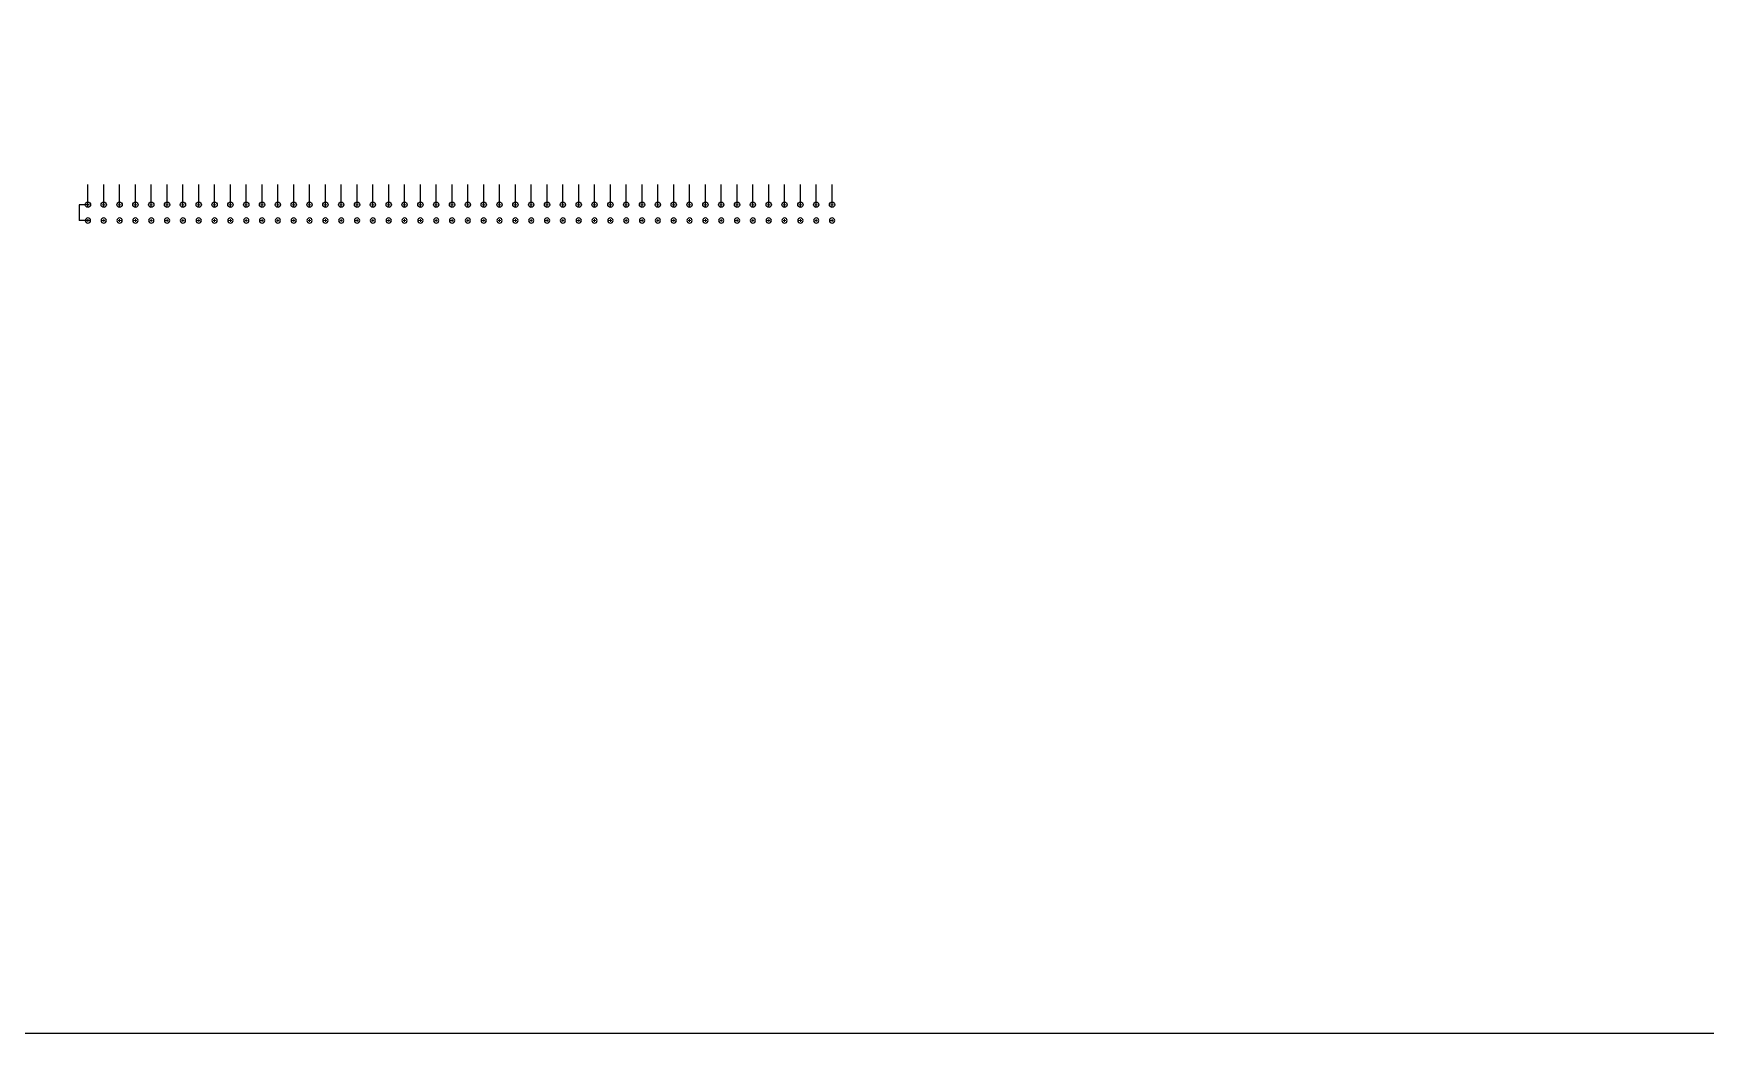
# Model space of a CAD drawing. Extents: x -358915 to 1258323, y -1667244 to -305611.
# Drawn here: x 854246 to 949297, y -1585493 to -1528605 of the extents above; entities that cross this region are included whole.
import ezdxf

# ---------------------------------------------------------------- set-up
doc = ezdxf.new("R2010")
doc.units = 0
doc.header["$LTSCALE"] = 300
doc.header["$MEASUREMENT"] = 0
doc.linetypes.add('DASHED', pattern=[0.75, 0.5, -0.25])
doc.layers.get('0').update_dxf_attribs({"linetype": 'CONTINUOUS'})
doc.layers.add('Dim', color=7, linetype='CONTINUOUS', lineweight=9)
doc.layers.add('LINE', color=7, linetype='CONTINUOUS')
doc.layers.add('P1', color=7, linetype='CONTINUOUS')

# ---------------------------------------------------------------- blocks, each defined once
blk = doc.blocks.new('K')
at = {"layer": 'Dim', "ltscale": 50}
for points in [[(311223, -378424), (311223, -378262)], [(311304, -378343), (311142, -378343)]]:
    blk.add_lwpolyline(points, dxfattribs=at)
at = {"layer": 'P1', "ltscale": 50}
blk.add_circle((311223, -378343), 150, dxfattribs=at)

msp = doc.modelspace()

# ---------------------------------------------------------------- linework, layer by layer
at = {"layer": 'LINE', "color": 3, "ltscale": 0.5}
for p, q in [((857342.3, -1538454.8), (857342.3, -1537188.7)), ((858242.3, -1538454.8), (858242.3, -1537188.7)), ((859142.3, -1538454.8), (859142.3, -1537188.7)), ((860042.3, -1538454.8), (860042.3, -1537188.7)), ((860942.3, -1538454.8), (860942.3, -1537188.7)), ((861842.3, -1538454.8), (861842.3, -1537188.7)), ((862742.3, -1538454.8), (862742.3, -1537188.7)), ((863642.3, -1538454.8), (863642.3, -1537188.7)), ((864542.3, -1538454.8), (864542.3, -1537188.7)), ((865442.3, -1538454.8), (865442.3, -1537188.7)), ((866342.3, -1538454.8), (866342.3, -1537188.7)), ((867242.3, -1538454.8), (867242.3, -1537188.7)), ((868142.3, -1538454.8), (868142.3, -1537188.7)), ((869042.3, -1538454.8), (869042.3, -1537188.7)), ((869942.3, -1538454.8), (869942.3, -1537188.7)), ((870842.3, -1538454.8), (870842.3, -1537188.7)), ((871742.3, -1538454.8), (871742.3, -1537188.7)), ((872642.3, -1538454.8), (872642.3, -1537188.7)), ((873542.3, -1538454.8), (873542.3, -1537188.7)), ((874442.3, -1538454.8), (874442.3, -1537188.7)), ((875342.3, -1538454.8), (875342.3, -1537188.7)), ((876242.3, -1538454.8), (876242.3, -1537188.7)), ((877142.3, -1538454.8), (877142.3, -1537188.7)), ((878042.3, -1538454.8), (878042.3, -1537188.7)), ((878942.3, -1538454.8), (878942.3, -1537188.7)), ((879842.3, -1538454.8), (879842.3, -1537188.7)), ((880742.3, -1538454.8), (880742.3, -1537188.7)), ((881642.3, -1538454.8), (881642.3, -1537188.7)), ((882542.3, -1538454.8), (882542.3, -1537188.7)), ((883442.3, -1538454.8), (883442.3, -1537188.7)), ((884342.3, -1538454.8), (884342.3, -1537188.7)), ((885242.3, -1538454.8), (885242.3, -1537188.7)), ((886142.3, -1538454.8), (886142.3, -1537188.7)), ((887042.3, -1538454.8), (887042.3, -1537188.7)), ((887942.3, -1538454.8), (887942.3, -1537188.7)), ((888842.3, -1538454.8), (888842.3, -1537188.7)), ((889742.3, -1538454.8), (889742.3, -1537188.7)), ((890642.3, -1538454.8), (890642.3, -1537188.7)), ((891542.3, -1538454.8), (891542.3, -1537188.7)), ((892442.3, -1538454.8), (892442.3, -1537188.7)), ((893342.3, -1538454.8), (893342.3, -1537188.7)), ((894242.3, -1538454.8), (894242.3, -1537188.7)), ((895142.3, -1538454.8), (895142.3, -1537188.7)), ((896042.3, -1538454.8), (896042.3, -1537188.7)), ((896942.3, -1538454.8), (896942.3, -1537188.7)), ((897842.3, -1538454.8), (897842.3, -1537188.7)), ((898742.3, -1538454.8), (898742.3, -1537188.7)), ((899642.3, -1538454.8), (899642.3, -1537188.7)), ((857423.1, -1538349), (856847.2, -1538349)), ((856847.2, -1538349), (856847.2, -1539249)), ((857423.1, -1539249), (856847.2, -1539249))]:
    msp.add_line(p, q, dxfattribs=at)
msp.add_lwpolyline([(-358915.3, -1401691), (1178498.8, -1401691), (1178498.8, -1585492.7), (-358915.3, -1585492.7)], close=True, dxfattribs=at)

# ---------------------------------------------------------------- block references
at = {"color": 3, "linetype": 'DASHED'}
for p in [(546119.3, -1160006.2), (547019.3, -1160006.2), (547919.3, -1160006.2), (548819.3, -1160006.2), (549719.3, -1160006.2), (550619.3, -1160006.2), (551519.3, -1160006.2), (552419.3, -1160006.2), (553319.3, -1160006.2), (554219.3, -1160006.2), (555119.3, -1160006.2), (556019.3, -1160006.2), (556919.3, -1160006.2), (557819.3, -1160006.2), (558719.3, -1160006.2), (559619.3, -1160006.2), (560519.3, -1160006.2), (561419.3, -1160006.2), (562319.3, -1160006.2), (564119.3, -1160006.2), (565019.3, -1160006.2), (565919.3, -1160006.2), (566819.3, -1160006.2), (567719.3, -1160006.2), (568619.3, -1160006.2), (569519.3, -1160006.2), (570419.3, -1160006.2), (571319.3, -1160006.2), (572219.3, -1160006.2), (573119.3, -1160006.2), (574019.3, -1160006.2), (574919.3, -1160006.2), (575819.3, -1160006.2), (575819.3, -1160006.2), (576719.3, -1160006.2), (577619.3, -1160006.2), (578519.3, -1160006.2), (579419.3, -1160006.2), (580319.3, -1160006.2), (581219.3, -1160006.2), (582119.3, -1160006.2), (583019.3, -1160006.2), (583919.3, -1160006.2), (584819.3, -1160006.2), (585719.3, -1160006.2), (586619.3, -1160006.2), (587519.3, -1160006.2), (588419.3, -1160006.2)]:
    msp.add_blockref('K', p, dxfattribs=at)
at = {"color": 2, "linetype": 'DASHED'}
msp.add_blockref('K', (563219.3, -1160006.2), dxfattribs=at)
at = {"color": 3, "linetype": 'DASHED', "xscale": -1, "rotation": 180}
for p in [(546119.3, -1917591.8), (547019.3, -1917591.8), (547919.3, -1917591.8), (548819.3, -1917591.8), (549719.3, -1917591.8), (550619.3, -1917591.8), (551519.3, -1917591.8), (552419.3, -1917591.8), (553319.3, -1917591.8), (554219.3, -1917591.8), (555119.3, -1917591.8), (556019.3, -1917591.8), (556919.3, -1917591.8), (557819.3, -1917591.8), (558719.3, -1917591.8), (559619.3, -1917591.8), (560519.3, -1917591.8), (561419.3, -1917591.8), (562319.3, -1917591.8), (564119.3, -1917591.8), (565019.3, -1917591.8), (565919.3, -1917591.8), (566819.3, -1917591.8), (567719.3, -1917591.8), (568619.3, -1917591.8), (569519.3, -1917591.8), (570419.3, -1917591.8), (571319.3, -1917591.8), (572219.3, -1917591.8), (573119.3, -1917591.8), (574019.3, -1917591.8), (574919.3, -1917591.8), (575819.3, -1917591.8), (575819.3, -1917591.8), (576719.3, -1917591.8), (577619.3, -1917591.8), (578519.3, -1917591.8), (579419.3, -1917591.8), (580319.3, -1917591.8), (581219.3, -1917591.8), (582119.3, -1917591.8), (583019.3, -1917591.8), (583919.3, -1917591.8), (584819.3, -1917591.8), (585719.3, -1917591.8), (586619.3, -1917591.8), (587519.3, -1917591.8), (588419.3, -1917591.8)]:
    msp.add_blockref('K', p, dxfattribs=at)
at = {"color": 2, "linetype": 'DASHED', "xscale": -1, "rotation": 180}
msp.add_blockref('K', (563219.3, -1917591.8), dxfattribs=at)

doc.saveas('drawing.dxf')
